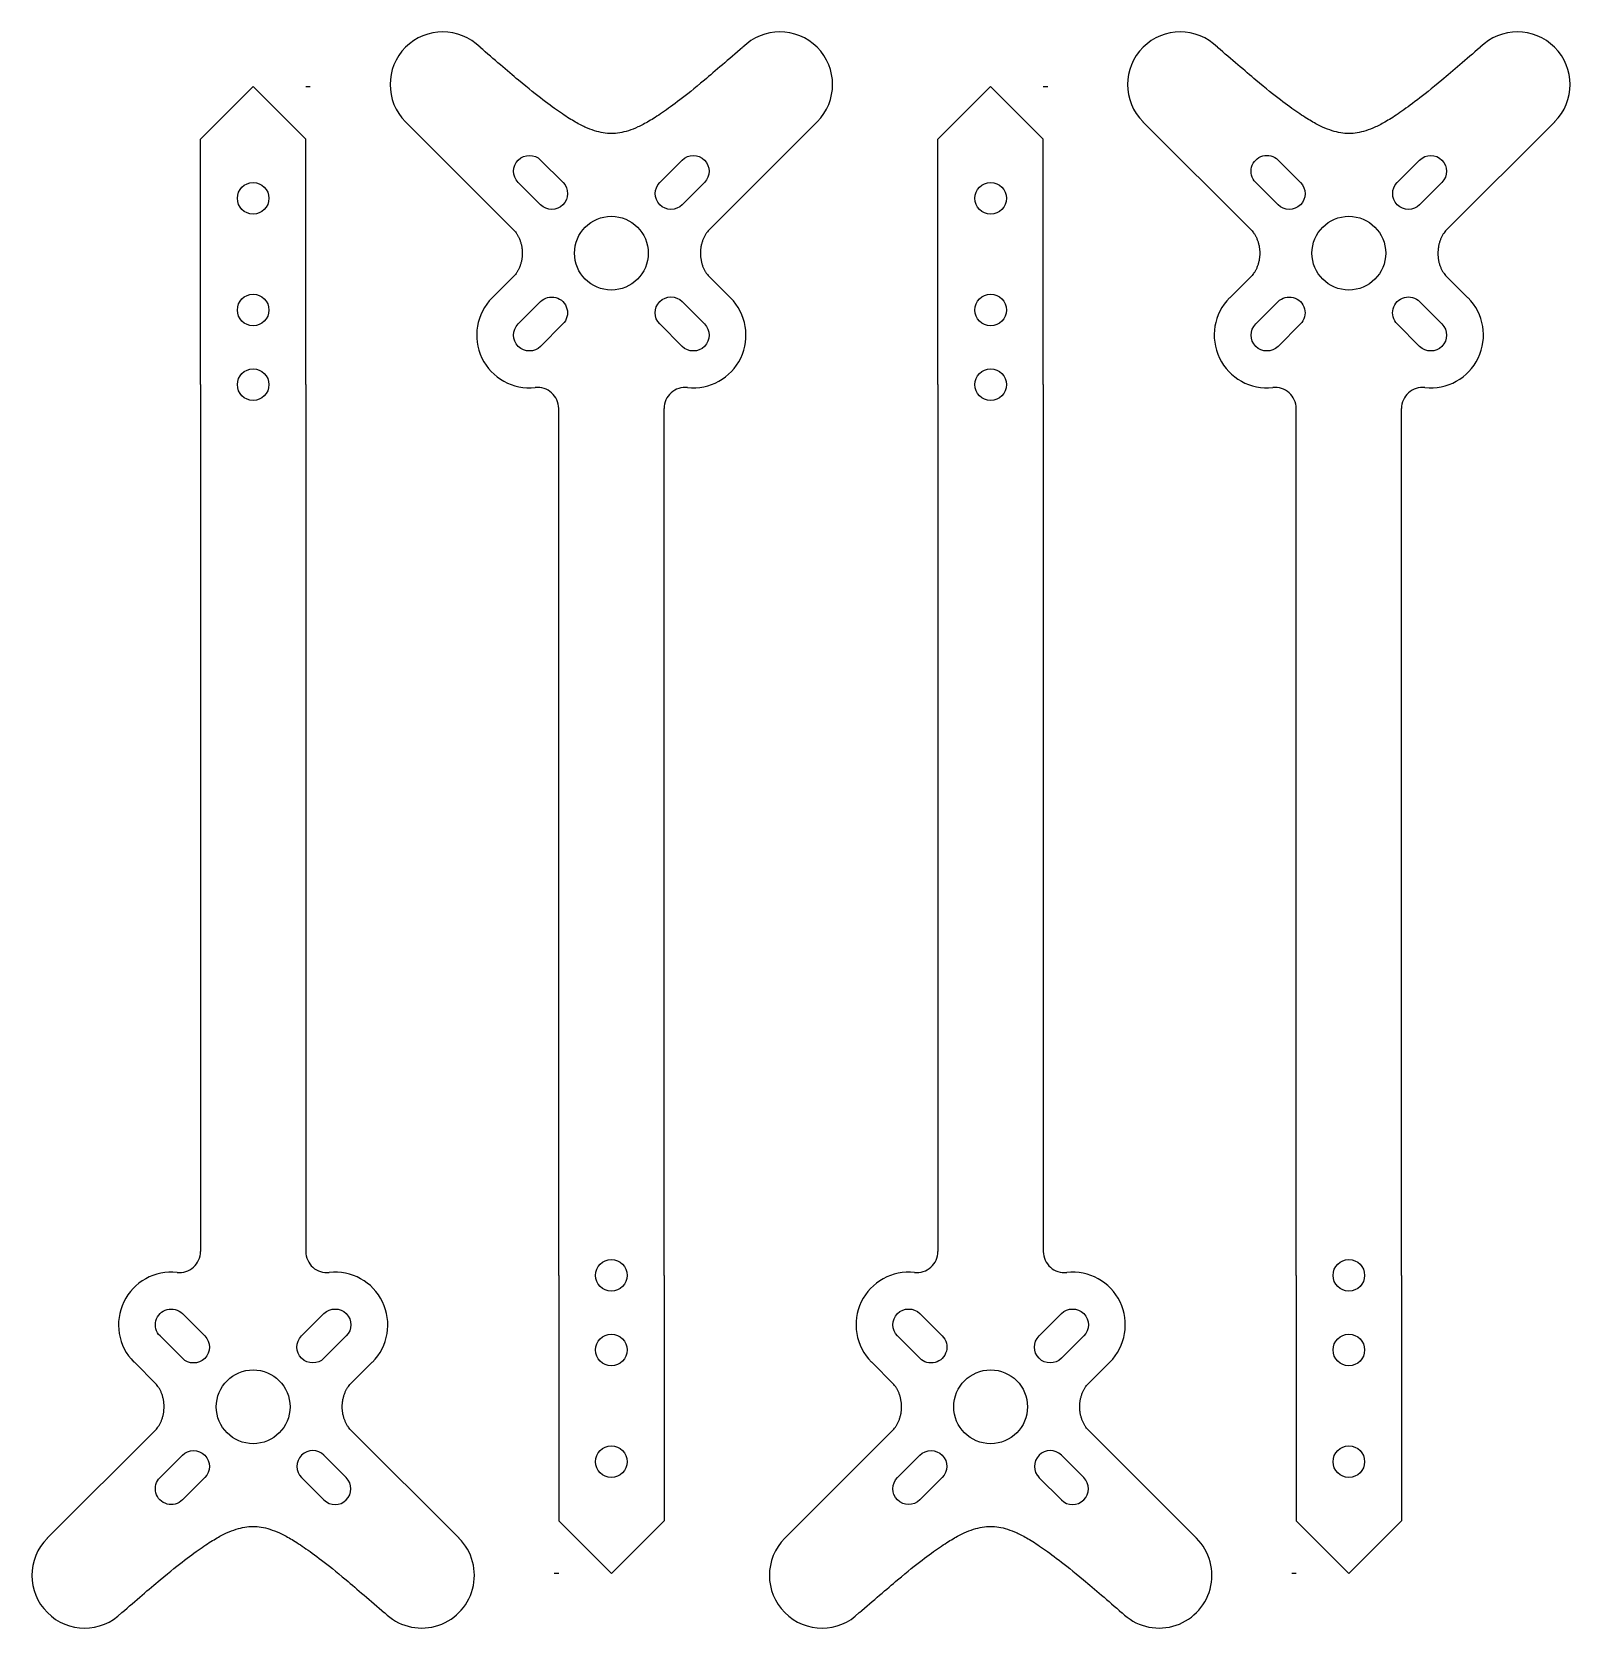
# Model space of a CAD drawing. Header units: millimetres. Extents: x -57 to 89, y -75 to 76.
import ezdxf

# ---------------------------------------------------------------- set-up
doc = ezdxf.new("R2010")
doc.units = ezdxf.units.MM
doc.layers.get('0').update_dxf_attribs({"linetype": 'CONTINUOUS'})

msp = doc.modelspace()

# ---------------------------------------------------------------- linework, layer by layer
for p, q in [((-36.14, 71.14), (-39.97, 67.31)), ((-36.14, 71.14), (-32.6, 67.61)), ((-31.14, 71.14), (-30.72, 71.14)), ((33.86, 71.14), (30.03, 67.31)), ((33.86, 71.14), (37.4, 67.61)), ((38.86, 71.14), (39.28, 71.14)), ((-39.97, 67.31), (-41.14, 66.14)), ((-32.6, 67.61), (-31.14, 66.14)), ((-21.68, 67.79), (-11.33, 57.45)), ((-21.68, 67.79), (-11.33, 57.45)), ((-21.68, 67.79), (-11.33, 57.45)), ((7.05, 57.45), (17.4, 67.79)), ((7.05, 57.45), (17.4, 67.79)), ((7.05, 57.45), (17.4, 67.79)), ((30.03, 67.31), (28.86, 66.14)), ((37.4, 67.61), (38.86, 66.14)), ((48.32, 67.79), (58.67, 57.45)), ((48.32, 67.79), (58.67, 57.45)), ((48.32, 67.79), (58.67, 57.45)), ((77.05, 57.45), (87.4, 67.79)), ((77.05, 57.45), (87.4, 67.79)), ((77.05, 57.45), (87.4, 67.79)), ((-41.14, 62.86), (-41.14, 66.14)), ((-31.14, 62.86), (-31.14, 66.14)), ((28.86, 62.86), (28.86, 66.14)), ((38.86, 62.86), (38.86, 66.14)), ((-41.14, 49.93), (-41.14, 62.86)), ((-31.14, 49.93), (-31.14, 62.86)), ((28.86, 49.93), (28.86, 62.86)), ((38.86, 49.93), (38.86, 62.86)), ((-11.33, 53.21), (-13.45, 51.09)), ((-11.33, 53.21), (-13.45, 51.09)), ((-11.33, 53.21), (-13.45, 51.09)), ((9.17, 51.08), (7.05, 53.2)), ((9.17, 51.08), (7.05, 53.2)), ((9.17, 51.08), (7.05, 53.2)), ((58.67, 53.21), (56.55, 51.09)), ((58.67, 53.21), (56.55, 51.09)), ((58.67, 53.21), (56.55, 51.09)), ((79.17, 51.08), (77.05, 53.2)), ((79.17, 51.08), (77.05, 53.2)), ((79.17, 51.08), (77.05, 53.2)), ((-41.14, 42.86), (-41.14, 49.93)), ((-41.14, 42.86), (-41.14, 49.93)), ((-41.14, 42.86), (-41.14, 49.93)), ((-31.14, 42.86), (-31.14, 49.93)), ((-31.14, 42.86), (-31.14, 49.93)), ((-31.14, 42.86), (-31.14, 49.93)), ((28.86, 42.86), (28.86, 49.93)), ((28.86, 42.86), (28.86, 49.93)), ((28.86, 42.86), (28.86, 49.93)), ((38.86, 42.86), (38.86, 49.93)), ((38.86, 42.86), (38.86, 49.93)), ((38.86, 42.86), (38.86, 49.93)), ((-41.14, 42.86), (-41.14, -39.4)), ((-41.14, 42.86), (-41.14, -39.4)), ((-41.14, 42.86), (-41.14, -39.4)), ((-31.14, 42.86), (-31.14, -39.41)), ((-31.14, 42.86), (-31.14, -39.41)), ((-31.14, 42.86), (-31.14, -39.41)), ((28.86, 42.86), (28.86, -39.4)), ((28.86, 42.86), (28.86, -39.4)), ((28.86, 42.86), (28.86, -39.4)), ((38.86, 42.86), (38.86, -39.41)), ((38.86, 42.86), (38.86, -39.41)), ((38.86, 42.86), (38.86, -39.41)), ((-7.14, -41.67), (-7.14, 40.59)), ((-7.14, -41.67), (-7.14, 40.59)), ((-7.14, -41.67), (-7.14, 40.59)), ((2.86, -41.67), (2.86, 40.59)), ((2.86, -41.67), (2.86, 40.59)), ((2.86, -41.67), (2.86, 40.59)), ((62.86, -41.67), (62.86, 40.59)), ((62.86, -41.67), (62.86, 40.59)), ((62.86, -41.67), (62.86, 40.59)), ((72.86, -41.67), (72.86, 40.59)), ((72.86, -41.67), (72.86, 40.59)), ((72.86, -41.67), (72.86, 40.59)), ((-7.14, -41.67), (-7.14, -48.75)), ((-7.14, -41.67), (-7.14, -48.75)), ((-7.14, -41.67), (-7.14, -48.75)), ((2.86, -41.67), (2.86, -48.75)), ((2.86, -41.67), (2.86, -48.75)), ((2.86, -41.67), (2.86, -48.75)), ((62.86, -41.67), (62.86, -48.75)), ((62.86, -41.67), (62.86, -48.75)), ((62.86, -41.67), (62.86, -48.75)), ((72.86, -41.67), (72.86, -48.75)), ((72.86, -41.67), (72.86, -48.75)), ((72.86, -41.67), (72.86, -48.75)), ((-47.45, -49.89), (-45.33, -52.02)), ((-47.45, -49.89), (-45.33, -52.02)), ((-47.45, -49.89), (-45.33, -52.02)), ((-26.95, -52.02), (-24.83, -49.9)), ((-26.95, -52.02), (-24.83, -49.9)), ((-26.95, -52.02), (-24.83, -49.9)), ((-7.14, -48.75), (-7.14, -61.67)), ((2.86, -48.75), (2.86, -61.67)), ((22.55, -49.89), (24.67, -52.02)), ((22.55, -49.89), (24.67, -52.02)), ((22.55, -49.89), (24.67, -52.02)), ((43.05, -52.02), (45.17, -49.9)), ((43.05, -52.02), (45.17, -49.9)), ((43.05, -52.02), (45.17, -49.9)), ((62.86, -48.75), (62.86, -61.67)), ((72.86, -48.75), (72.86, -61.67)), ((-45.33, -56.26), (-55.68, -66.6)), ((-45.33, -56.26), (-55.68, -66.6)), ((-45.33, -56.26), (-55.68, -66.6)), ((-16.6, -66.6), (-26.95, -56.26)), ((-16.6, -66.6), (-26.95, -56.26)), ((-16.6, -66.6), (-26.95, -56.26)), ((24.67, -56.26), (14.32, -66.6)), ((24.67, -56.26), (14.32, -66.6)), ((24.67, -56.26), (14.32, -66.6)), ((53.4, -66.6), (43.05, -56.26)), ((53.4, -66.6), (43.05, -56.26)), ((53.4, -66.6), (43.05, -56.26)), ((-27.3, -60.86), (-29.42, -58.74)), ((-27.3, -60.86), (-29.42, -58.74)), ((-27.3, -60.86), (-29.42, -58.74)), ((42.7, -60.86), (40.58, -58.74)), ((42.7, -60.86), (40.58, -58.74)), ((42.7, -60.86), (40.58, -58.74)), ((-31.55, -60.86), (-29.42, -62.98)), ((-31.55, -60.86), (-29.42, -62.98)), ((-31.55, -60.86), (-29.42, -62.98)), ((-7.14, -61.67), (-7.14, -64.96)), ((2.86, -61.67), (2.86, -64.96)), ((38.45, -60.86), (40.58, -62.98)), ((38.45, -60.86), (40.58, -62.98)), ((38.45, -60.86), (40.58, -62.98)), ((62.86, -61.67), (62.86, -64.96)), ((72.86, -61.67), (72.86, -64.96)), ((-5.68, -66.42), (-7.14, -64.96)), ((1.69, -66.13), (2.86, -64.96)), ((64.32, -66.42), (62.86, -64.96)), ((71.69, -66.13), (72.86, -64.96)), ((-2.14, -69.96), (-5.68, -66.42)), ((-2.14, -69.96), (1.69, -66.13)), ((67.86, -69.96), (64.32, -66.42)), ((67.86, -69.96), (71.69, -66.13)), ((-7.14, -69.96), (-7.56, -69.96)), ((62.86, -69.96), (62.44, -69.96))]:
    msp.add_line(p, q)
for points in [[(-8.86, 59.92), (-10.98, 62.05, -1), (-8.86, 64.17), (-6.73, 62.04, -1)], [(-10.98, 62.05, -1), (-8.86, 64.17), (-6.73, 62.04, -1), (-8.86, 59.92)], [(-8.86, 64.17), (-6.73, 62.04, -1), (-8.86, 59.92), (-10.98, 62.05, -1)], [(4.58, 59.92, -1), (2.46, 62.04), (4.58, 64.16, -1), (6.7, 62.04)], [(4.58, 59.92, -1), (2.46, 62.04), (4.58, 64.16, -1), (6.7, 62.04)], [(4.58, 59.92, -1), (2.46, 62.04), (4.58, 64.16, -1), (6.7, 62.04)], [(63.27, 62.04, -1), (61.14, 59.92), (59.02, 62.05, -1), (61.14, 64.17)], [(63.27, 62.04, -1), (61.14, 59.92), (59.02, 62.05, -1), (61.14, 64.17)], [(59.02, 62.05, -1), (61.14, 64.17), (63.27, 62.04, -1), (61.14, 59.92)], [(74.58, 64.16, -1), (76.7, 62.04), (74.58, 59.92, -1), (72.46, 62.04)], [(74.58, 64.16, -1), (76.7, 62.04), (74.58, 59.92, -1), (72.46, 62.04)], [(74.58, 64.16, -1), (76.7, 62.04), (74.58, 59.92, -1), (72.46, 62.04)], [(-8.86, 50.73, -1), (-6.74, 48.61), (-8.86, 46.49, -1), (-10.98, 48.61)], [(-6.74, 48.61), (-8.86, 46.49, -1), (-10.98, 48.61), (-8.86, 50.73, -1)], [(-10.98, 48.61), (-8.86, 50.73, -1), (-6.74, 48.61), (-8.86, 46.49, -1)], [(2.45, 48.61, -1), (4.58, 50.73), (6.7, 48.61, -1), (4.58, 46.49)], [(4.58, 46.49), (2.45, 48.61, -1), (4.58, 50.73), (6.7, 48.61, -1)], [(2.45, 48.61, -1), (4.58, 50.73), (6.7, 48.61, -1), (4.58, 46.49)], [(61.14, 50.73, -1), (63.26, 48.61), (61.14, 46.49, -1), (59.02, 48.61)], [(63.26, 48.61), (61.14, 46.49, -1), (59.02, 48.61), (61.14, 50.73, -1)], [(59.02, 48.61), (61.14, 50.73, -1), (63.26, 48.61), (61.14, 46.49, -1)], [(74.58, 50.73), (76.7, 48.61, -1), (74.58, 46.49), (72.45, 48.61, -1)], [(72.45, 48.61, -1), (74.58, 50.73), (76.7, 48.61, -1), (74.58, 46.49)], [(74.58, 50.73), (76.7, 48.61, -1), (74.58, 46.49), (72.45, 48.61, -1)], [(-42.86, -45.3), (-40.73, -47.42, -1), (-42.86, -49.54), (-44.98, -47.42, -1)], [(-42.86, -49.54), (-44.98, -47.42, -1), (-42.86, -45.3), (-40.73, -47.42, -1)], [(-40.73, -47.42, -1), (-42.86, -49.54), (-44.98, -47.42, -1), (-42.86, -45.3)], [(-27.3, -47.42), (-29.42, -49.54, -1), (-31.54, -47.42), (-29.42, -45.3, -1)], [(-27.3, -47.42), (-29.42, -49.54, -1), (-31.54, -47.42), (-29.42, -45.3, -1)], [(-29.42, -49.54, -1), (-31.54, -47.42), (-29.42, -45.3, -1), (-27.3, -47.42)], [(25.02, -47.42, -1), (27.14, -45.3), (29.27, -47.42, -1), (27.14, -49.54)], [(29.27, -47.42, -1), (27.14, -49.54), (25.02, -47.42, -1), (27.14, -45.3)], [(27.14, -45.3), (29.27, -47.42, -1), (27.14, -49.54), (25.02, -47.42, -1)], [(40.58, -49.54, -1), (38.46, -47.42), (40.58, -45.3, -1), (42.7, -47.42)], [(38.46, -47.42), (40.58, -45.3, -1), (42.7, -47.42), (40.58, -49.54, -1)], [(40.58, -49.54, -1), (38.46, -47.42), (40.58, -45.3, -1), (42.7, -47.42)], [(-42.86, -58.73, -1), (-40.74, -60.86), (-42.86, -62.98, -1), (-44.98, -60.85)], [(-44.98, -60.85), (-42.86, -58.73, -1), (-40.74, -60.86), (-42.86, -62.98, -1)], [(-42.86, -62.98, -1), (-44.98, -60.85), (-42.86, -58.73, -1), (-40.74, -60.86)], [(25.02, -60.85), (27.14, -58.73, -1), (29.26, -60.86), (27.14, -62.98, -1)], [(25.02, -60.85), (27.14, -58.73, -1), (29.26, -60.86), (27.14, -62.98, -1)], [(27.14, -58.73, -1), (29.26, -60.86), (27.14, -62.98, -1), (25.02, -60.85)]]:
    msp.add_lwpolyline(points, format="xyb", close=True)
for centre, radius in [((-36.14, 60.54), 1.5), ((33.86, 60.54), 1.5), ((-2.14, 55.33), 3.5), ((-2.14, 55.33), 3.5), ((-2.14, 55.33), 3.5), ((67.86, 55.33), 3.5), ((67.86, 55.33), 3.5), ((67.86, 55.33), 3.5), ((-36.14, 49.93), 1.5), ((33.86, 49.93), 1.5), ((-36.14, 42.86), 1.5), ((33.86, 42.86), 1.5), ((-2.14, -41.67), 1.5), ((67.86, -41.67), 1.5), ((-2.14, -48.75), 1.5), ((67.86, -48.75), 1.5), ((-36.14, -54.14), 3.5), ((-36.14, -54.14), 3.5), ((-36.14, -54.14), 3.5), ((33.86, -54.14), 3.5), ((33.86, -54.14), 3.5), ((33.86, -54.14), 3.5), ((-2.14, -59.35), 1.5), ((67.86, -59.35), 1.5)]:
    msp.add_circle(centre, radius)
for centre, radius, start, end in [((-18.14, 71.33), 5, 45.008, 225.008), ((-18.14, 71.33), 5, 45.008, 225.008), ((-18.14, 71.33), 5, 45.008, 225.008), ((13.86, 71.33), 5, -44.992, 135.008), ((13.86, 71.33), 5, -44.992, 135.008), ((13.86, 71.33), 5, -44.992, 135.008), ((51.86, 71.33), 5, 45.008, 225.008), ((51.86, 71.33), 5, 45.008, 225.008), ((51.86, 71.33), 5, 45.008, 225.008), ((83.86, 71.33), 5, -44.992, 135.008), ((83.86, 71.33), 5, -44.992, 135.008), ((83.86, 71.33), 5, -44.992, 135.008), ((-9.92, 47.55), 5, 134.9854, 276.3989), ((-9.92, 47.55), 5, 134.9854, 276.3989), ((-9.92, 47.55), 5, 134.9854, 276.3989), ((5.64, 47.55), 5, -96.3663, 44.9854), ((5.64, 47.55), 5, -96.3663, 44.9854), ((5.64, 47.55), 5, -96.3663, 44.9854), ((60.08, 47.55), 5, 134.9854, 276.3989), ((60.08, 47.55), 5, 134.9854, 276.3989), ((60.08, 47.55), 5, 134.9854, 276.3989), ((75.64, 47.55), 5, -96.3663, 44.9854), ((75.64, 47.55), 5, -96.3663, 44.9854), ((75.64, 47.55), 5, -96.3663, 44.9854), ((-9.14, 40.59), 2, 0, 96.3989), ((-9.14, 40.59), 2, 0, 96.3989), ((-9.14, 40.59), 2, 0, 96.3989), ((4.86, 40.59), 2, 83.6337, 180), ((4.86, 40.59), 2, 83.6337, 180), ((4.86, 40.59), 2, 83.6337, 180), ((60.86, 40.59), 2, 0, 96.3989), ((60.86, 40.59), 2, 0, 96.3989), ((60.86, 40.59), 2, 0, 96.3989), ((74.86, 40.59), 2, 83.6337, 180), ((74.86, 40.59), 2, 83.6337, 180), ((74.86, 40.59), 2, 83.6337, 180), ((-43.14, -39.4), 2, 263.6337, 360), ((-43.14, -39.4), 2, 263.6337, 360), ((-43.14, -39.4), 2, 263.6337, 360), ((-29.14, -39.41), 2, 180, 276.3989), ((-29.14, -39.41), 2, 180, 276.3989), ((-29.14, -39.41), 2, 180, 276.3989), ((26.86, -39.4), 2, 263.6337, 360), ((26.86, -39.4), 2, 263.6337, 360), ((26.86, -39.4), 2, 263.6337, 360), ((40.86, -39.41), 2, 180, 276.3989), ((40.86, -39.41), 2, 180, 276.3989), ((40.86, -39.41), 2, 180, 276.3989), ((-43.92, -46.36), 5, 83.6337, 224.9854), ((-43.92, -46.36), 5, 83.6337, 224.9854), ((-43.92, -46.36), 5, 83.6337, 224.9854), ((-28.36, -46.36), 5, -45.0146, 96.3989), ((-28.36, -46.36), 5, -45.0146, 96.3989), ((-28.36, -46.36), 5, -45.0146, 96.3989), ((26.08, -46.36), 5, 83.6337, 224.9854), ((26.08, -46.36), 5, 83.6337, 224.9854), ((26.08, -46.36), 5, 83.6337, 224.9854), ((41.64, -46.36), 5, -45.0146, 96.3989), ((41.64, -46.36), 5, -45.0146, 96.3989), ((41.64, -46.36), 5, -45.0146, 96.3989), ((-30.48, -59.8), 1.5, 44.9854, 224.9854), ((-30.48, -59.8), 1.5, 44.9854, 224.9854), ((-30.48, -59.8), 1.5, 44.9854, 224.9854), ((39.52, -59.8), 1.5, 44.9854, 224.9854), ((39.52, -59.8), 1.5, 44.9854, 224.9854), ((39.52, -59.8), 1.5, 44.9854, 224.9854), ((-28.36, -61.92), 1.5, -135.0146, 44.9854), ((-28.36, -61.92), 1.5, -135.0146, 44.9854), ((-28.36, -61.92), 1.5, -135.0146, 44.9854), ((41.64, -61.92), 1.5, -135.0146, 44.9854), ((41.64, -61.92), 1.5, -135.0146, 44.9854), ((41.64, -61.92), 1.5, -135.0146, 44.9854), ((-52.14, -70.14), 5, 135.008, 315.008), ((-52.14, -70.14), 5, 135.008, 315.008), ((-52.14, -70.14), 5, 135.008, 315.008), ((-20.14, -70.14), 5, -134.992, 45.008), ((-20.14, -70.14), 5, -134.992, 45.008), ((-20.14, -70.14), 5, -134.992, 45.008), ((17.86, -70.14), 5, 135.008, 315.008), ((17.86, -70.14), 5, 135.008, 315.008), ((17.86, -70.14), 5, 135.008, 315.008), ((49.86, -70.14), 5, -134.992, 45.008), ((49.86, -70.14), 5, -134.992, 45.008), ((49.86, -70.14), 5, -134.992, 45.008)]:
    msp.add_arc(centre, radius, start, end)
for points, weights in [([(10.32, 74.86), (-2.13, 63.96), (-14.6, 74.86)], [1, 3, 1]), ([(80.32, 74.86), (67.87, 63.96), (55.4, 74.86)], [1, 3, 1]), ([(-11.33, 57.45), (-9.5, 55.33), (-11.33, 53.21)], [1, 0.666666666667, 1]), ([(-11.33, 57.45), (-9.5, 55.33), (-11.33, 53.21)], [1, 0.666666666667, 1]), ([(-11.33, 57.45), (-9.5, 55.33), (-11.33, 53.21)], [1, 0.666666666667, 1]), ([(7.05, 57.45), (5.21, 55.31), (7.05, 53.2)], [1, 0.666666666667, 1]), ([(7.05, 57.45), (5.21, 55.31), (7.05, 53.2)], [1, 0.666666666667, 1]), ([(7.05, 57.45), (5.21, 55.31), (7.05, 53.2)], [1, 0.666666666667, 1]), ([(58.67, 57.45), (60.5, 55.33), (58.67, 53.21)], [1, 0.666666666667, 1]), ([(58.67, 57.45), (60.5, 55.33), (58.67, 53.21)], [1, 0.666666666667, 1]), ([(58.67, 57.45), (60.5, 55.33), (58.67, 53.21)], [1, 0.666666666667, 1]), ([(77.05, 57.45), (75.21, 55.31), (77.05, 53.2)], [1, 0.666666666667, 1]), ([(77.05, 57.45), (75.21, 55.31), (77.05, 53.2)], [1, 0.666666666667, 1]), ([(77.05, 57.45), (75.21, 55.31), (77.05, 53.2)], [1, 0.666666666667, 1]), ([(-45.33, -56.26), (-43.49, -54.12), (-45.33, -52.02)], [1, 0.666666666667, 1]), ([(-45.33, -56.26), (-43.49, -54.12), (-45.33, -52.02)], [1, 0.666666666667, 1]), ([(-45.33, -56.26), (-43.49, -54.12), (-45.33, -52.02)], [1, 0.666666666667, 1]), ([(-26.95, -56.26), (-28.78, -54.14), (-26.95, -52.02)], [1, 0.666666666667, 1]), ([(-26.95, -56.26), (-28.78, -54.14), (-26.95, -52.02)], [1, 0.666666666667, 1]), ([(-26.95, -56.26), (-28.78, -54.14), (-26.95, -52.02)], [1, 0.666666666667, 1]), ([(24.67, -56.26), (26.51, -54.12), (24.67, -52.02)], [1, 0.666666666667, 1]), ([(24.67, -56.26), (26.51, -54.12), (24.67, -52.02)], [1, 0.666666666667, 1]), ([(24.67, -56.26), (26.51, -54.12), (24.67, -52.02)], [1, 0.666666666667, 1]), ([(43.05, -56.26), (41.22, -54.14), (43.05, -52.02)], [1, 0.666666666667, 1]), ([(43.05, -56.26), (41.22, -54.14), (43.05, -52.02)], [1, 0.666666666667, 1]), ([(43.05, -56.26), (41.22, -54.14), (43.05, -52.02)], [1, 0.666666666667, 1]), ([(-48.6, -73.67), (-36.15, -62.77), (-23.68, -73.68)], [1, 3, 1]), ([(21.4, -73.67), (33.85, -62.77), (46.32, -73.68)], [1, 3, 1])]:
    msp.add_rational_spline(points, weights, degree=2)

doc.saveas('drawing.dxf')
